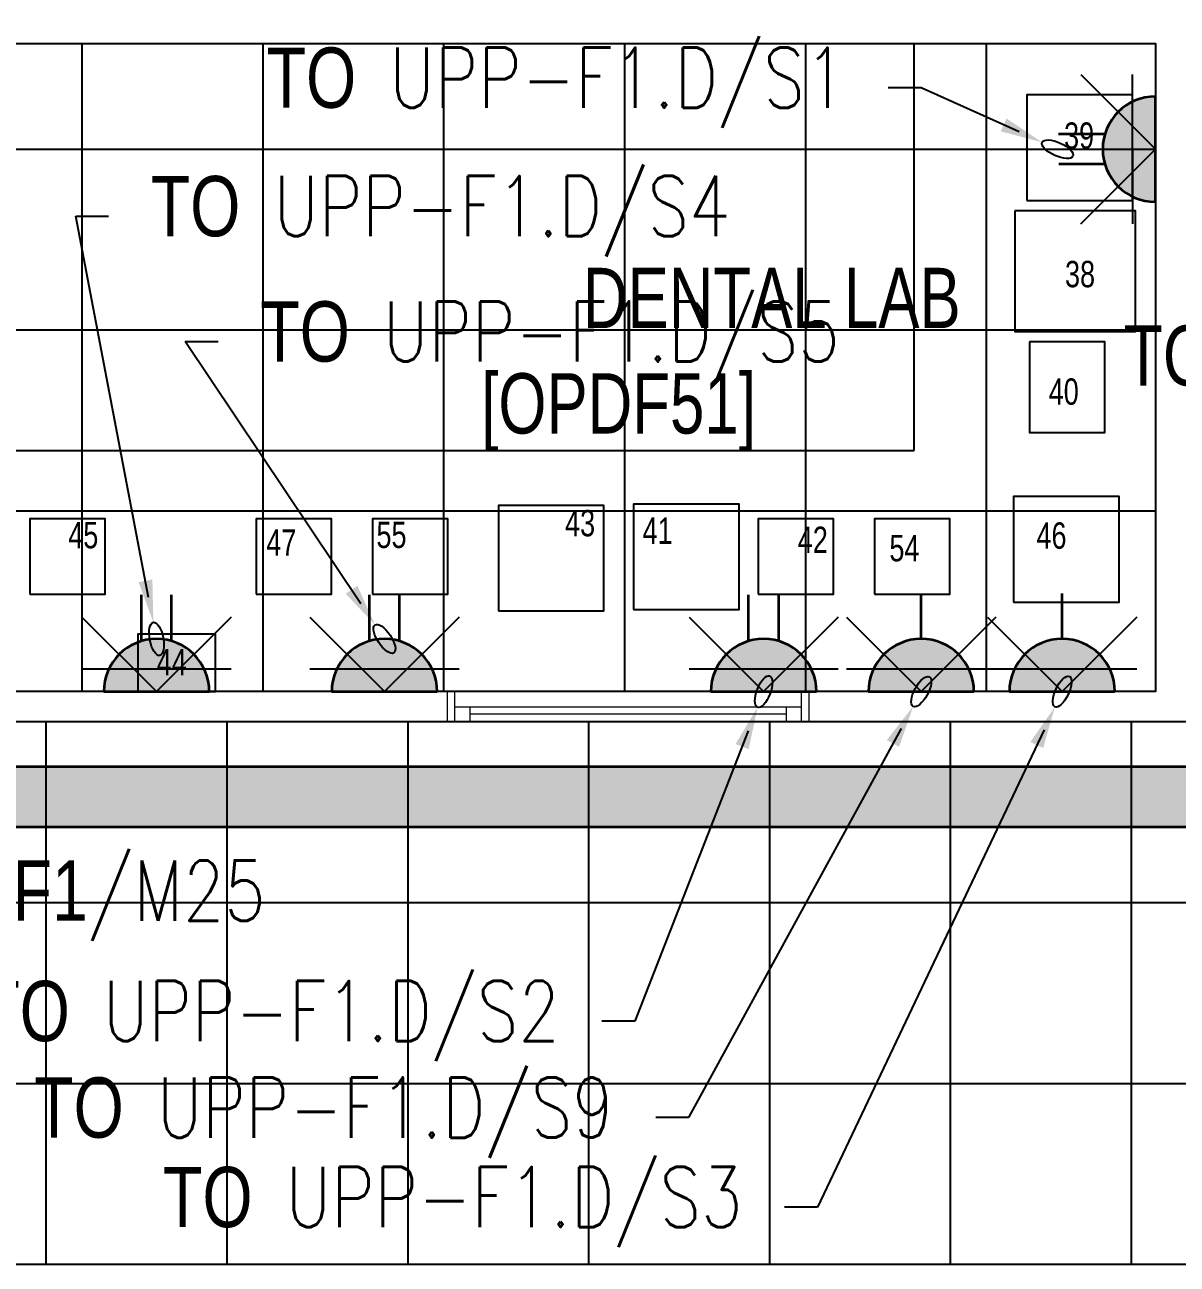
# Model space of a CAD drawing. Extents: x -178977 to 231842, y -29287 to 19916.
# Drawn here: x 29225 to 33048, y -2710 to 1403 of the extents above; entities that cross this region are included whole.
import ezdxf
from ezdxf import colors
from ezdxf.entities.mleader import LeaderData, LeaderLine
from ezdxf.enums import TextEntityAlignment as Align
from ezdxf.math import Vec2, Vec3

# ---------------------------------------------------------------- set-up
doc = ezdxf.new("R2010")
doc.units = 0
doc.header["$LTSCALE"] = 0.25
doc.linetypes.add('DASHDOT', pattern=[25.4, 12.7, -6.35, 0, -6.35])
for name, color, linetype, lineweight in [('01-First Floor-FUR$0$72_EGR_BASE_TEXT', 252, 'Continuous', 5), ('01-First Floor-FUR$0$72_EGR_EQP_TAG', 142, 'Continuous', 5), ('01-First Floor-FUR$0$Aluminum', 251, 'Continuous', 5), ('01-First Floor-FUR$0$LOADING', 253, 'Continuous', 5), ('01-First Floor-FUR$0$Walls', 251, 'Continuous', 5), ('E-LITE-CIRC', 6, 'Continuous', 25), ('E-LITE-CLNG-CNDT', 6, 'DASHDOT', 35), ('E-LITE-EXIT-NUMB', 6, 'Continuous', 25), ('E-POWR-TEXT', 6, 'Continuous', 25), ('E-POWR-WALL @ 100', 4, 'Continuous', 35), ('T-CABL-TRAY', 60, 'Continuous', 35)]:
    doc.layers.add(name, color=color, linetype=linetype, lineweight=lineweight)
doc.layers.add('01-First Floor-FUR$0$FALSE CEILING', color=251, linetype='Continuous')
doc.styles.add('01-First Floor-FUR$0$X3G_ENTITY_257CFD', font='swisscl.ttf', dxfattribs={"height": 200})
doc.styles.add('01-First Floor-FUR$0$X3G_ENTITY_9EC9', font='swisscl.ttf', dxfattribs={"height": 0.2})
doc.styles.add('01-First Floor-FUR$0$X3G_ENTITY_9F38', font='swisscl.ttf', dxfattribs={"height": 0.2})
doc.styles.add('DC_Elc_Romans', font='elc_romans.shx', dxfattribs={"width": 0.7})
doc.styles.add('DC_SIMPLEX', font='SIMPLEX.shx', dxfattribs={"width": 0.7})

# ---------------------------------------------------------------- blocks, each defined once
blk = doc.blocks.new('01-First Floor-FUR$0$ME19011A-P')
for p, q in [((-0.425, 0), (0.425, 0)), ((-0.425, 0), (-0.425, -0.015)), ((0.425, 0), (0.425, -0.015)), ((-0.425, -0.015), (0.425, -0.015)), ((-0.3675, -0.0198), (-0.2325, -0.0198)), ((-0.3675, -0.0198), (-0.3675, -0.0399)), ((-0.3675, -0.0399), (-0.2325, -0.0399)), ((-0.36, -0.015), (-0.36, -0.0198)), ((-0.24, -0.015), (-0.24, -0.0198)), ((-0.2325, -0.0198), (-0.2325, -0.0399)), ((-0.15, -0.015), (-0.15, -0.04)), ((-0.15, -0.025), (0, -0.025)), ((-0.15, -0.04), (-0.1187, -0.04)), ((-0.0887, -0.04), (-0.0637, -0.04)), ((-0.0606, -0.0371), (-0.0787, -0.0432)), ((-0.0402, -0.0312), (-0.0496, -0.0337)), ((-0.047, -0.0434), (-0.0376, -0.0409)), ((-0.0376, -0.0409), (-0.0402, -0.0312)), ((-0.0379, -0.04), (0, -0.04)), ((0, -0.015), (0, -0.04)), ((0.1, -0.015), (0.1, -0.045)), ((0.1, -0.035), (0.2, -0.035)), ((0.2, -0.045), (0.2, -0.015)), ((0.2818, -0.015), (0.2484, -0.015)), ((0.2484, -0.0243), (0.2484, -0.015)), ((0.2818, -0.0243), (0.2484, -0.0243)), ((0.2818, -0.0243), (0.2818, -0.015)), ((0.3211, -0.015), (0.2877, -0.015)), ((0.2877, -0.015), (0.2877, -0.0531)), ((0.3211, -0.0243), (0.2877, -0.0243)), ((0.3211, -0.0531), (0.3211, -0.015)), ((0.3623, -0.015), (0.3289, -0.015)), ((0.3289, -0.015), (0.3289, -0.0531)), ((0.3623, -0.0243), (0.3289, -0.0243)), ((0.3623, -0.0531), (0.3623, -0.015)), ((0.3682, -0.0243), (0.3682, -0.015)), ((0.3682, -0.015), (0.4016, -0.015)), ((0.3682, -0.0243), (0.4016, -0.0243)), ((0.4016, -0.0243), (0.4016, -0.015)), ((-0.0787, -0.0432), (-0.077, -0.0497)), ((-0.0582, -0.046), (-0.077, -0.0497)), ((0.1, -0.045), (0.2, -0.045)), ((0.2877, -0.0531), (0.3211, -0.0531)), ((0.3289, -0.0531), (0.3623, -0.0531))]:
    blk.add_line(p, q)
blk.add_lwpolyline([(-0.1187, -0.0482), (-0.0887, -0.0482), (-0.0887, -0.0382), (-0.1187, -0.0382)], close=True)
at = {"color": 8, "const_width": 0.000601}
for points in [[(0.3044, -0.0531, -0.184574), (0.2977, -0.0636, -1.44364), (0.2961, -0.0581, -0.837915), (0.2969, -0.0664, -0.30536), (0.2839, -0.062, -1.584726), (0.2894, -0.0609, -0.253153), (0.2827, -0.0684, -0.874198), (0.2775, -0.0585, -0.915253), (0.2791, -0.0658, -0.223821), (0.2683, -0.0644, -1.703343), (0.272, -0.0597, -0.588962), (0.2621, -0.068, -0.717795), (0.2625, -0.0581, -0.983104), (0.2645, -0.0644, -0.326362), (0.2534, -0.0609, -0.758716), (0.2609, -0.0514, -0.906186), (0.2593, -0.0565, -0.189488), (0.2526, -0.0522, -0.7948), (0.2613, -0.0423, -1.223996), (0.2574, -0.047, -0.072149), (0.2534, -0.0403, -0.645886), (0.2609, -0.0324, -1.366917), (0.2574, -0.0371, -0.078415), (0.2542, -0.0308, -0.723006), (0.2613, -0.0256, -1.105484), (0.2582, -0.0292, -0.221197), (0.2566, -0.0243, -0.221197)], [(0.3456, -0.0531, 0.184574), (0.3523, -0.0636, 1.44364), (0.3539, -0.0581, 0.837915), (0.3531, -0.0664, 0.30536), (0.3661, -0.062, 1.584726), (0.3606, -0.0609, 0.253153), (0.3673, -0.0684, 0.874198), (0.3725, -0.0585, 0.915253), (0.3709, -0.0658, 0.223821), (0.3817, -0.0644, 1.703343), (0.378, -0.0597, 0.588962), (0.3879, -0.068, 0.717795), (0.3875, -0.0581, 0.983104), (0.3855, -0.0644, 0.326362), (0.3966, -0.0609, 0.758716), (0.3891, -0.0514, 0.906186), (0.3907, -0.0565, 0.189488), (0.3974, -0.0522, 0.7948), (0.3887, -0.0423, 1.223996), (0.3926, -0.047, 0.072149), (0.3966, -0.0403, 0.645886), (0.3891, -0.0324, 1.366917), (0.3926, -0.0371, 0.078415), (0.3958, -0.0308, 0.723006), (0.3887, -0.0256, 1.105484), (0.3918, -0.0292, 0.221197), (0.3934, -0.0243, 0.221197)]]:
    blk.add_lwpolyline(points, format="xyb", dxfattribs=at)
blk.add_circle((-0.0537, -0.04), 0.0075)
for centre, radius, start, end in [((-0.1037, -0.04), 0.01, 10.4593, 169.5407), ((-0.1037, -0.04), 0.0075, 14.0075, 165.9925), ((-0.0537, -0.04), 0.01, 45, 180)]:
    blk.add_arc(centre, radius, start, end)
blk = doc.blocks.new('01-First Floor-FUR$0$M.44.57.64')
at = {"layer": '01-First Floor-FUR$0$LOADING', "xscale": 1000.000000000002, "yscale": 1000.000000000002, "zscale": 1000.000000000002, "rotation": 225.9999036123427}
blk.add_blockref('01-First Floor-FUR$0$ME19011A-P', (-80806.9, 16720.7), dxfattribs=at)
blk = doc.blocks.new('01-First Floor-FUR$0$A$C37be4daf')
at = {"layer": '01-First Floor-FUR$0$Aluminum'}
for p, q in [((1416, 598.2), (216, 598.2)), ((241, 498.2), (241, 598.2)), ((291, 548.2), (291, 598.2)), ((1341, 548.2), (1341, 598.2)), ((1391, 498.2), (1391, 598.2)), ((1391, 548.2), (241, 548.2)), ((291, 573.2), (1341, 573.2)), ((1416, 498.2), (216, 498.2))]:
    blk.add_line(p, q, dxfattribs=at)
at = {"layer": '01-First Floor-FUR$0$Walls'}
for p, q in [((216, 498.2), (216, 598.2)), ((1416, 498.2), (1416, 598.2))]:
    blk.add_line(p, q, dxfattribs=at)
blk = doc.blocks.new('01-First Floor-FUR')
at = {"layer": '01-First Floor-FUR$0$FALSE CEILING', "linetype": 'Continuous'}
for p, q in [((29415.6, -810), (29415.6, 1340)), ((30015.6, -810), (30015.6, 1340)), ((30615.6, -810), (30615.6, 1340)), ((31215.6, -810), (31215.6, 1340)), ((31815.6, -810), (31815.6, 1340)), ((32415.6, -810), (32415.6, 1340)), ((25215.6, 990), (32976, 990)), ((25215.6, 390), (32976, 390)), ((25217.4, -210), (32976, -210)), ((29296.4, -2710), (29296.4, -910)), ((29896.4, -2710), (29896.4, -910)), ((30496.4, -2710), (30496.4, -910)), ((31096.4, -2710), (31096.4, -910)), ((31696.4, -2710), (31696.4, -910)), ((32296.4, -2710), (32296.4, -910)), ((32896.4, -2710), (32896.4, -910)), ((8296.4, -1510), (48976, -1510)), ((8296.4, -2110), (48976, -2110))]:
    blk.add_line(p, q, dxfattribs=at)
at = {"layer": '01-First Floor-FUR$0$FALSE CEILING'}
for p, q in [((32176, -10, -0.1), (32176, 1340, -0.1)), ((25215.6, -10, -0.1), (32176, -10, -0.1))]:
    blk.add_line(p, q, dxfattribs=at)
for points in [[(25817.4, -810), (25215.6, -208.1), (25215.6, 1340), (32976, 1340), (32976, -810), (25817.4, -810)], [(48976, -910), (8296.4, -910), (8296.4, -2710), (48976, -2710), (48976, -910)]]:
    blk.add_lwpolyline(points, dxfattribs=at)
for points, elevation in [([(32549.3, 820), (32899.3, 820), (32899.3, 1170), (32549.3, 1170)], -0.2), ([(32510, 785), (32510, 385), (32910, 385), (32910, 785)], -0.2), ([(32558.1, 350.1), (32558.1, 50.1), (32808.1, 50.1), (32808.1, 350.1)], -0.2), ([(32505.6, -513.1), (32855.6, -513.1), (32855.6, -163.1), (32505.6, -163.1)], -0.2), ([(30796.3, -542.3), (31146.3, -542.3), (31146.3, -192.3), (30796.3, -192.3)], -0.2), ([(31244.8, -537.8), (31594.8, -537.8), (31594.8, -187.8), (31244.8, -187.8)], -0.2), ([(29242.1, -487), (29492.1, -487), (29492.1, -237), (29242.1, -237)], -0.2), ([(29992.9, -487), (30242.9, -487), (30242.9, -237), (29992.9, -237)], -0.2), ([(30378, -487), (30628, -487), (30628, -237), (30378, -237)], -0.2), ([(31658.4, -487), (31908.4, -487), (31908.4, -237), (31658.4, -237)], -0.2), ([(32043.5, -487), (32293.5, -487), (32293.5, -237), (32043.5, -237)], -0.2), ([(29599.7, -810), (29858, -810), (29858, -619.5), (29599.7, -619.5)], -0.1)]:
    blk.add_lwpolyline(points, close=True, dxfattribs=dict(at, elevation=elevation))
at = {"layer": '01-First Floor-FUR$0$LOADING'}
for p, q in [((32176, -10, -0.1), (32176, 1340, -0.1)), ((25215.6, -10, -0.1), (32176, -10, -0.1))]:
    blk.add_line(p, q, dxfattribs=at)
for points, elevation in [([(32549.3, 820), (32899.3, 820), (32899.3, 1170), (32549.3, 1170)], -0.2), ([(32510, 785), (32510, 385), (32910, 385), (32910, 785)], -0.2), ([(32558.1, 350.1), (32558.1, 50.1), (32808.1, 50.1), (32808.1, 350.1)], -0.2), ([(32505.6, -513.1), (32855.6, -513.1), (32855.6, -163.1), (32505.6, -163.1)], -0.2), ([(30796.3, -542.3), (31146.3, -542.3), (31146.3, -192.3), (30796.3, -192.3)], -0.2), ([(31244.8, -537.8), (31594.8, -537.8), (31594.8, -187.8), (31244.8, -187.8)], -0.2), ([(29242.1, -487), (29492.1, -487), (29492.1, -237), (29242.1, -237)], -0.2), ([(29992.9, -487), (30242.9, -487), (30242.9, -237), (29992.9, -237)], -0.2), ([(30378, -487), (30628, -487), (30628, -237), (30378, -237)], -0.2), ([(31658.4, -487), (31908.4, -487), (31908.4, -237), (31658.4, -237)], -0.2), ([(32043.5, -487), (32293.5, -487), (32293.5, -237), (32043.5, -237)], -0.2), ([(29599.7, -810), (29858, -810), (29858, -619.5), (29599.7, -619.5)], -0.1)]:
    blk.add_lwpolyline(points, close=True, dxfattribs=dict(at, elevation=elevation))
at = {"layer": '01-First Floor-FUR$0$Walls'}
for p, q in [((25215.6, 1340), (32976, 1340)), ((32976, 1340), (32976, -810)), ((32976, -810), (25817.4, -810)), ((33076, -910), (25776, -910)), ((25776, -2710), (33076, -2710))]:
    blk.add_line(p, q, dxfattribs=at)
at = {"rotation": 180}
blk.add_blockref('01-First Floor-FUR$0$A$C37be4daf', (32042, -311.8), dxfattribs=at)
at = {"layer": '01-First Floor-FUR$0$LOADING', "rotation": 134.0000963876573}
blk.add_blockref('01-First Floor-FUR$0$M.44.57.64', (-11925.4, 66932.7, -0.1), dxfattribs=at)
at = {"layer": '01-First Floor-FUR$0$72_EGR_BASE_TEXT', "char_height": 200, "attachment_point": 2}
for s, insert, style in [('DENTAL LAB', (31703.3, 596.2, 0), '01-First Floor-FUR$0$X3G_ENTITY_9EC9'), ('[OPDF51]', (31194.8, 246.4), '01-First Floor-FUR$0$X3G_ENTITY_9F38')]:
    blk.add_mtext(s, dxfattribs=dict(at, insert=insert, style=style))
at = {"layer": '01-First Floor-FUR$0$72_EGR_EQP_TAG', "char_height": 87.47, "attachment_point": 2, "style": '01-First Floor-FUR$0$X3G_ENTITY_257CFD'}
for s, insert in [('39', (32722.7, 1078.7, -0.1)), ('38', (32725.8, 619.2, -0.1)), ('40', (32671.6, 229.3, -0.1)), ('55', (30441.5, -246, -0.1)), ('43', (31067.2, -207.2, -0.1)), ('41', (31324.4, -232.2, -0.1)), ('45', (29419.1, -246.9, -0.1)), ('47', (30075.9, -271.7, -0.1)), ('42', (31839.3, -262.5, -0.1)), ('46', (32631, -248.5, -0.2)), ('54', (32143.2, -290.2, -0.1)), ('44', (29712.1, -668.9, -0.1))]:
    blk.add_mtext(s, dxfattribs=dict(at, insert=insert))
blk = doc.blocks.new('ARR0W')
at = {"color": 45}
blk.add_ellipse((0, 0), major_axis=(0.4, 0), ratio=0.4, dxfattribs=at)
at = {"color": 45, "ltscale": 0.5}
blk.add_solid([(-1.4, 0.167), (-0.4, 0), (-1.4, -0.167)], dxfattribs=at)
blk = doc.blocks.new('*U203')
at = {"lineweight": 0}
h = blk.add_hatch(dxfattribs=at)
h.set_pattern_fill('HEX', color=253, scale=8, angle=270, style=0)
h.set_pattern_definition([(270, (2e-10, -10913.563), (43.99409, 8e-13), [25.4, -50.8]), (30, (2e-10, -10913.563), (-21.99705, 38.1), [25.4, -50.8]), (330, (2e-10, -10938.963), (21.99705, 38.1), [25.4, -50.8])])
h.paths.add_polyline_path([(-200, -8350), (0, -8350), (0, 0), (-200, 0)])
at = {"color": 0}
for p, q in [((0, 0), (0, -8350)), ((-200, 0), (-200, -8350))]:
    blk.add_line(p, q, dxfattribs=at)
blk = doc.blocks.new('*U363')
h = blk.add_hatch(color=253)
edge = h.paths.add_edge_path()
edge.add_line((1.75, 0.001), (-1.75, -0.001))
edge.add_arc((0, 0), 1.75, 0.0457, 180.0457, ccw=False)
for p, q in [((-0.501, 1.677), (-0.503, 3.211)), ((0.499, 1.677), (0.497, 3.212))]:
    blk.add_line(p, q)
blk.add_lwpolyline([(1.75, 0.001, 1), (-1.75, -0.001)], format="xyb", close=True)
at = {"layer": 'Defpoints'}
for p, q in [((-2.477, 2.473), (0, 0)), ((2.473, 2.477), (0, 0)), ((-2.475, 0.756), (2.474, 0.76))]:
    blk.add_line(p, q, dxfattribs=at)
at = {"layer": 'E-LITE-EXIT-NUMB', "style": 'DC_SIMPLEX', "width": 0.7, "flags": 8}
blk.add_attdef('TYPE', text='', height=2, rotation=360, dxfattribs=at).set_placement((-2.682, 5.238), align=Align.RIGHT)
blk.add_attdef('CIRCUIT', (2.682, 5.238), '', height=2, rotation=360, dxfattribs=at)
blk = doc.blocks.new('*U364')
h = blk.add_hatch(color=253)
edge = h.paths.add_edge_path()
edge.add_line((0, -1.75), (0, 1.75))
edge.add_arc((0, 0), 1.75, -90, 90, ccw=False)
for p, q in [((1.677, 0.5), (3.211, 0.5)), ((1.677, -0.5), (3.211, -0.5))]:
    blk.add_line(p, q)
blk.add_lwpolyline([(0, -1.75, 1), (0, 1.75)], format="xyb", close=True)
at = {"layer": 'Defpoints'}
for p, q in [((2.475, 2.475), (0, 0)), ((0.758, 2.475), (0.758, -2.475)), ((2.475, -2.475), (0, 0))]:
    blk.add_line(p, q, dxfattribs=at)
at = {"layer": 'E-LITE-EXIT-NUMB', "style": 'DC_SIMPLEX', "width": 0.7, "flags": 8}
blk.add_attdef('TYPE', text='', height=2, rotation=360, dxfattribs=at).set_placement((-2.682, 5.238), align=Align.RIGHT)
blk.add_attdef('CIRCUIT', (2.682, 5.238), '', height=2, rotation=360, dxfattribs=at)
blk = doc.blocks.new('*U365')
h = blk.add_hatch(color=253)
edge = h.paths.add_edge_path()
edge.add_line((0, -1.75), (0, 1.75))
edge.add_arc((0, 0), 1.75, -90, 90, ccw=False)
blk.add_line((1.75, 0), (3.25, 0))
blk.add_lwpolyline([(0, -1.75, 1), (0, 1.75)], format="xyb", close=True)
at = {"layer": 'Defpoints'}
for p, q in [((2.475, 2.475), (0, 0)), ((0.758, 2.475), (0.758, -2.475)), ((2.475, -2.475), (0, 0))]:
    blk.add_line(p, q, dxfattribs=at)
at = {"layer": 'E-LITE-EXIT-NUMB', "style": 'DC_SIMPLEX', "width": 0.7, "flags": 8}
blk.add_attdef('TYPE', text='', height=2, rotation=360, dxfattribs=at).set_placement((-2.682, 5.238), align=Align.RIGHT)
blk.add_attdef('CIRCUIT', (2.682, 5.238), '', height=2, rotation=360, dxfattribs=at)

msp = doc.modelspace()

# ---------------------------------------------------------------- block references
at = {"layer": 'E-LITE-CLNG-CNDT'}
msp.add_blockref('01-First Floor-FUR', (0, 0), dxfattribs=at)
at = {"layer": 'E-POWR-WALL @ 100', "xscale": 100, "yscale": 100, "zscale": 100, "rotation": 90.00000000000001}
for name, p in [('*U363', (32976, 990)), ('*U364', (29662.1, -810, -0.1)), ('*U364', (30418.1, -810, -0.1)), ('*U364', (31676.2, -810)), ('*U365', (32199, -810)), ('*U365', (32666.4, -810))]:
    msp.add_blockref(name, p, dxfattribs=at)
at = {"layer": 'T-CABL-TRAY', "linetype": 'Continuous', "rotation": 270}
msp.add_blockref('*U203', (34601, -1260), dxfattribs=at)

# ---------------------------------------------------------------- leaders
at = {"layer": 'E-LITE-CIRC'}
ml = msp.add_multileader_mtext('Standard', dxfattribs=at)
ml.set_content('{\\Fdc_el_romans|c0;\\W0.8;TO\\Fromans|c0; \\Fsimplex|c0;UPP-F1.D/S1}', color=256, style='DC_SIMPLEX')
ml.set_leader_properties()
ml.set_arrow_properties(name='ARR0W')
ml.build(insert=Vec2(0, 0))
ml.multileader.update_dxf_attribs({"dogleg_length": 200, "arrow_head_size": 140, "scale": 100})
ctx = ml.context
ctx.base_point, ctx.scale, ctx.char_height, ctx.arrow_head_size, ctx.landing_gap_size, ctx.plane_origin, ctx.plane_x_axis, ctx.plane_y_axis = Vec3(29805.9, 1193.8), 100, 200, 140, 140, Vec3(50050.7, -5012.4), Vec3(1, 0.000001, 0), Vec3(-0.000001, 1, 0)
ctx.text_align_type = 2
notes = []
notes.append((ctx, [(1, (1, 1, 0), (32198.5, 1193.9), (-1, -0.000001, 0), 108.8, [(0, [(32651, 989.7)], 0, [])])]))
ctx.mtext.insert, ctx.mtext.text_direction, ctx.mtext.rotation, ctx.mtext.alignment, ctx.mtext.flow_direction = Vec3(31949.7, 1327.2), Vec3(1, 0.000001, 0), 0.000001, 3, 5
ml = msp.add_multileader_mtext('Standard', dxfattribs=at)
ml.set_content('{\\Fdc_el_romans|c0;\\W0.8;TO\\Fromans|c0; \\Fsimplex|c0;PP-\\Fdc_el_romans|c0;F1\\Fsimplex|c0;/M47}', color=256, style='DC_SIMPLEX')
ml.set_leader_properties()
ml.set_arrow_properties(name='ARR0W')
ml.build(insert=Vec2(0, 0))
ml.multileader.update_dxf_attribs({"dogleg_length": 200, "arrow_head_size": 140, "scale": 100})
ctx = ml.context
ctx.base_point, ctx.scale, ctx.char_height, ctx.arrow_head_size, ctx.landing_gap_size, ctx.plane_origin, ctx.plane_x_axis, ctx.plane_y_axis = Vec3(26205.3, 1055.7, 0), 100, 200, 140, 140, Vec3(12871.9, -6258.5, 0), Vec3(1, -0.000001, 0), Vec3(0.000001, 1, 0)
notes.append((ctx, [(1, (1, 1, 0), (26096.5, 1055.7, 0), (1, -0.000001, 0), 108.8, [(0, [(25215.6, 97, 0)], 0, [])])]))
ctx.mtext.insert, ctx.mtext.text_direction, ctx.mtext.rotation, ctx.mtext.width, ctx.mtext.flow_direction = Vec3(26345.3, 1189, 0), Vec3(1, -0.000001, 0), 6.283185, 1876.98, 5
ml = msp.add_multileader_mtext('Standard', dxfattribs=at)
ml.set_content('{\\Fdc_el_romans|c0;\\W0.8;TO\\Fromans|c0; \\Fsimplex|c0;UPP-F1/S10}', color=256, style='DC_SIMPLEX')
ml.set_leader_properties()
ml.set_arrow_properties(name='ARR0W')
ml.build(insert=Vec2(0, 0))
ml.multileader.update_dxf_attribs({"dogleg_length": 200, "arrow_head_size": 140, "scale": 100})
ctx = ml.context
ctx.base_point, ctx.scale, ctx.char_height, ctx.arrow_head_size, ctx.landing_gap_size, ctx.plane_origin, ctx.plane_x_axis, ctx.plane_y_axis = Vec3(32618.8, 272.1), 100, 200, 140, 140, Vec3(52817.9, -5934.2), Vec3(1, 0.000001, 0), Vec3(-0.000001, 1, 0)
ctx.text_align_type = 2
notes.append((ctx, [(1, (1, 1, 0), (34965.7, 272.1), (-1, -0.000001, 0), 108.8, [(0, [(35202.4, 960.7)], 0, [])])]))
ctx.mtext.insert, ctx.mtext.text_direction, ctx.mtext.rotation, ctx.mtext.alignment, ctx.mtext.flow_direction = Vec3(34716.9, 405.5), Vec3(1, 0.000001, 0), 0.000001, 3, 5
ml = msp.add_multileader_mtext('Standard', dxfattribs=at)
ml.set_content('{\\Fdc_el_romans|c0;\\W0.8;TO\\Fromans|c0; \\Fsimplex|c0;UPP-F1.D/S4}', color=256, style='DC_SIMPLEX')
ml.set_leader_properties()
ml.set_arrow_properties(name='ARR0W')
ml.build(insert=Vec2(0, 0))
ml.multileader.update_dxf_attribs({"dogleg_length": 200, "arrow_head_size": 140, "scale": 100})
ctx = ml.context
ctx.base_point, ctx.scale, ctx.char_height, ctx.arrow_head_size, ctx.landing_gap_size, ctx.plane_origin, ctx.plane_x_axis, ctx.plane_y_axis = Vec3(29503, 767.6, 0), 100, 200, 140, 140, Vec3(49816.3, -5887.1, 0), Vec3(1, 0.000001, 0), Vec3(-0.000001, 1, 0)
notes.append((ctx, [(0, (1, 1, 0), (29394.2, 767.6, 0), (1, 0.000001, 0), 108.8, [(0, [(29662.1, -635, 0)], 0, [])])]))
ctx.mtext.insert, ctx.mtext.text_direction, ctx.mtext.rotation, ctx.mtext.flow_direction = Vec3(29643, 900.9, 0), Vec3(1, 0.000001, 0), 0.000001, 5
ml = msp.add_multileader_mtext('Standard', dxfattribs=at)
ml.set_content('{\\Fdc_el_romans|c0;\\W0.8;TO\\Fromans|c0; \\Fsimplex|c0;UPP-F1.D/S5}', color=256, style='DC_SIMPLEX')
ml.set_leader_properties()
ml.set_arrow_properties(name='ARR0W')
ml.build(insert=Vec2(0, 0))
ml.multileader.update_dxf_attribs({"dogleg_length": 200, "arrow_head_size": 140, "scale": 100})
ctx = ml.context
ctx.base_point, ctx.scale, ctx.char_height, ctx.arrow_head_size, ctx.landing_gap_size, ctx.plane_origin, ctx.plane_x_axis, ctx.plane_y_axis = Vec3(29866.4, 351.7, 0), 100, 200, 140, 140, Vec3(50179.7, -6303, 0), Vec3(1, 0.000001, 0), Vec3(-0.000001, 1, 0)
notes.append((ctx, [(0, (1, 1, 0), (29757.6, 351.7, 0), (1, 0.000001, 0), 108.8, [(0, [(30418.1, -635, 0)], 0, [])])]))
ctx.mtext.insert, ctx.mtext.text_direction, ctx.mtext.rotation, ctx.mtext.flow_direction = Vec3(30006.4, 485, 0), Vec3(1, 0.000001, 0), 0.000001, 5
ml = msp.add_multileader_mtext('Standard', dxfattribs=at)
ml.set_content('{\\Fdc_el_romans|c0;\\W0.8;TO\\Fromans|c0; \\Fsimplex|c0;UPP-F1.D/S2}', color=256, style='DC_SIMPLEX')
ml.set_leader_properties()
ml.set_arrow_properties(name='ARR0W')
ml.build(insert=Vec2(0, 0))
ml.multileader.update_dxf_attribs({"dogleg_length": 200, "arrow_head_size": 140, "scale": 100})
ctx = ml.context
ctx.base_point, ctx.scale, ctx.char_height, ctx.arrow_head_size, ctx.landing_gap_size, ctx.plane_origin, ctx.plane_x_axis, ctx.plane_y_axis = Vec3(28787.4, -1903.1), 100, 200, 140, 140, Vec3(49100.7, -8557.8), Vec3(1, 0.000001, 0), Vec3(-0.000001, 1, 0)
ctx.text_align_type = 2
notes.append((ctx, [(1, (1, 1, 0), (31248.6, -1903.1), (-1, -0.000001, 0), 108.8, [(0, [(31676.2, -810)], 0, [])])]))
ctx.mtext.insert, ctx.mtext.text_direction, ctx.mtext.rotation, ctx.mtext.alignment, ctx.mtext.flow_direction = Vec3(30999.8, -1769.8), Vec3(1, 0.000001, 0), 0.000001, 3, 5
ml = msp.add_multileader_mtext('Standard', dxfattribs=at)
ml.set_content('{\\Fdc_el_romans|c0;\\W0.8;TO\\Fromans|c0; \\Fsimplex|c0;UPP-F1.D/S9}', color=256, style='DC_SIMPLEX')
ml.set_leader_properties()
ml.set_arrow_properties(name='ARR0W')
ml.build(insert=Vec2(0, 0))
ml.multileader.update_dxf_attribs({"dogleg_length": 200, "arrow_head_size": 140, "scale": 100})
ctx = ml.context
ctx.base_point, ctx.scale, ctx.char_height, ctx.arrow_head_size, ctx.landing_gap_size, ctx.plane_origin, ctx.plane_x_axis, ctx.plane_y_axis = Vec3(28973.7, -2223.4), 100, 200, 140, 140, Vec3(49279.4, -8878.1), Vec3(1, 0.000001, 0), Vec3(-0.000001, 1, 0)
ctx.text_align_type = 2
notes.append((ctx, [(1, (1, 1, 0), (31427.3, -2223.4), (-1, -0.000001, 0), 108.8, [(0, [(32199, -810)], 0, [])])]))
ctx.mtext.insert, ctx.mtext.text_direction, ctx.mtext.rotation, ctx.mtext.alignment, ctx.mtext.flow_direction = Vec3(31178.5, -2090.1), Vec3(1, 0.000001, 0), 0.000001, 3, 5
ml = msp.add_multileader_mtext('Standard', dxfattribs=at)
ml.set_content('{\\Fdc_el_romans|c0;\\W0.8;TO\\Fromans|c0; \\Fsimplex|c0;UPP-F1.D/S3}', color=256, style='DC_SIMPLEX')
ml.set_leader_properties()
ml.set_arrow_properties(name='ARR0W')
ml.build(insert=Vec2(0, 0))
ml.multileader.update_dxf_attribs({"dogleg_length": 200, "arrow_head_size": 140, "scale": 100})
ctx = ml.context
ctx.base_point, ctx.scale, ctx.char_height, ctx.arrow_head_size, ctx.landing_gap_size, ctx.plane_origin, ctx.plane_x_axis, ctx.plane_y_axis = Vec3(29393.6, -2520.3), 100, 200, 140, 140, Vec3(49457.1, -9175), Vec3(1, 0.000001, 0), Vec3(-0.000001, 1, 0)
ctx.text_align_type = 2
notes.append((ctx, [(1, (1, 1, 0), (31854.7, -2520.3), (-1, -0.000001, 0), 108.8, [(0, [(32666.4, -810)], 0, [])])]))
ctx.mtext.insert, ctx.mtext.text_direction, ctx.mtext.rotation, ctx.mtext.alignment, ctx.mtext.flow_direction = Vec3(31605.9, -2387), Vec3(1, 0.000001, 0), 0.000001, 3, 5
ml = msp.add_multileader_mtext('Standard', dxfattribs=at)
ml.set_content('{\\Fdc_el_romans|c0;\\W0.8;TO\\Fromans|c0; \\Fsimplex|c0;PP-\\Fdc_el_romans|c0;F1\\Fsimplex|c0;/M25}', color=256, style='DC_SIMPLEX')
ml.set_leader_properties()
ml.set_arrow_properties(name='ARR0W')
ml.build(insert=Vec2(0, 0))
ml.multileader.update_dxf_attribs({"dogleg_length": 200, "arrow_head_size": 140, "scale": 100})
ctx = ml.context
ctx.base_point, ctx.scale, ctx.char_height, ctx.arrow_head_size, ctx.landing_gap_size, ctx.plane_origin, ctx.plane_x_axis, ctx.plane_y_axis = Vec3(28171.7, -1503.7, 0), 100, 200, 140, 140, Vec3(39864, -8479.7, 0), Vec3(1, 0.000001, 0), Vec3(-0.000001, 1, 0)
notes.append((ctx, [(0, (1, 1, 0), (28062.9, -1503.7, 0), (1, 0.000001, 0), 108.8, [(0, [(27520.4, -2124.2, 0)], 0, [])])]))
ctx.mtext.insert, ctx.mtext.text_direction, ctx.mtext.rotation, ctx.mtext.flow_direction = Vec3(28311.7, -1370.3, 0), Vec3(1, 0.000001, 0), 0.000001, 5
at = {"layer": 'E-POWR-TEXT'}
ml = msp.add_multileader_mtext('Standard', dxfattribs=at)
ml.set_content('UPP-F1.D', color=256, style='DC_Elc_Romans')
ml.set_leader_properties(color=45)
ml.build(insert=Vec2(0, 0))
ml.multileader.update_dxf_attribs({"dogleg_length": 2, "arrow_head_size": 200, "scale": 100})
ctx = ml.context
ctx.base_point, ctx.scale, ctx.char_height, ctx.arrow_head_size, ctx.landing_gap_size, ctx.plane_origin = Vec3(28949.6, 1897.2), 100, 200, 200, 200, Vec3(26821.3, 1039.3)
notes.append((ctx, [(0, (1, 1, 0), (28864.9, 1897.2), (1, 0), 84.7, [(0, [(28646.4, 1329.6)], 0, [])])]))
ctx.mtext.insert, ctx.mtext.flow_direction = Vec3(29149.6, 1997.2), 5
for ctx, leaders in notes:
    for number, flags, end, landing, length, lines in leaders:
        leader = LeaderData()
        leader.index, (leader.has_last_leader_line, leader.has_dogleg_vector, leader.attachment_direction) = number, flags
        leader.last_leader_point, leader.dogleg_vector, leader.dogleg_length = Vec3(end), Vec3(landing), length
        for number, points, colour, breaks in lines:
            line = LeaderLine()
            line.index, line.vertices, line.color, line.breaks = number, Vec3.list(points), colors.encode_raw_color(colour), breaks
            leader.lines.append(line)
        ctx.leaders.append(leader)

doc.saveas('drawing.dxf')
